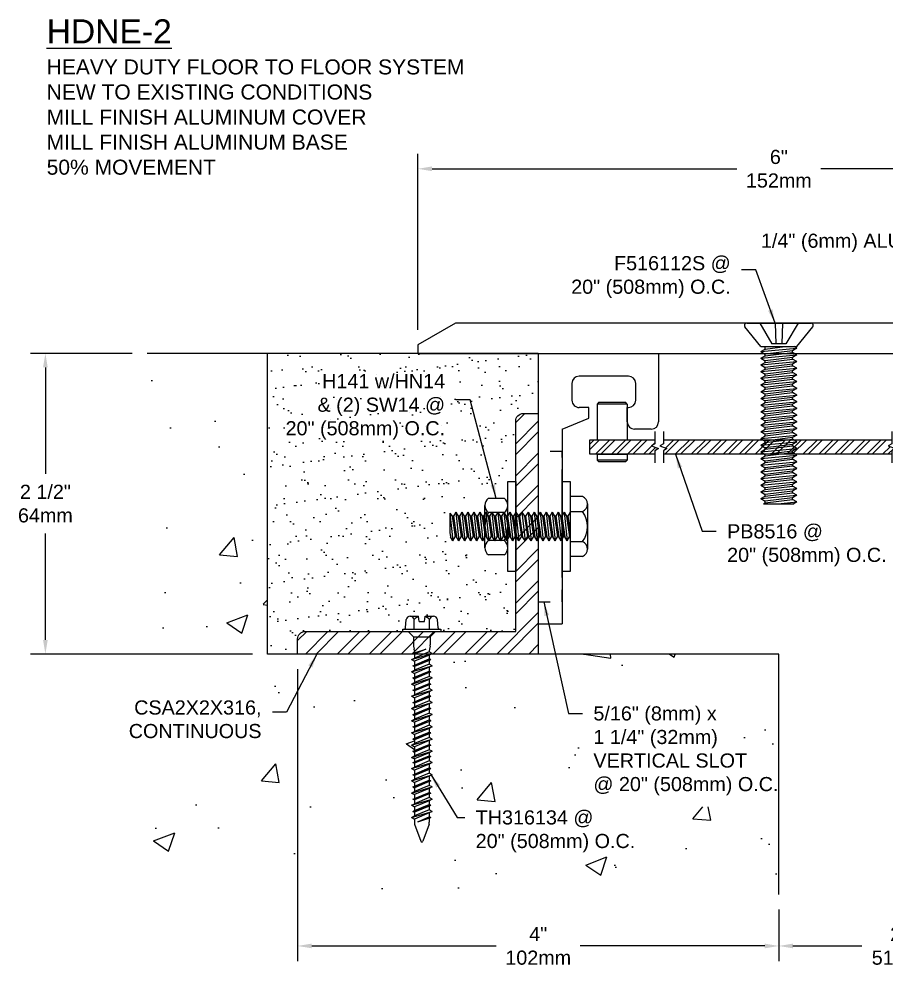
# Model space of a CAD drawing. Header units: inches. Extents: x -2.4 to 24.1, y 0.3 to 8.2.
# Drawn here: x -2.36 to 4.85, y 0.33 to 8.22 of the extents above; entities that cross this region are included whole.
import ezdxf

# ---------------------------------------------------------------- set-up
doc = ezdxf.new("R2010")
doc.units = ezdxf.units.IN
doc.header["$MEASUREMENT"] = 0
doc.linetypes.add('HIDDEN', pattern=[0.375, 0.25, -0.125])
for name, color, linetype in [('Anchors', 4, 'Continuous'), ('Conditions', 1, 'Continuous'), ('Dimensions', 3, 'Continuous'), ('Metals', 7, 'Continuous'), ('Text', 2, 'Continuous')]:
    doc.layers.add(name, color=color, linetype=linetype)
doc.styles.add('Arial', font='arial.ttf')
doc.dimstyles.new('Arial', dxfattribs={"dimtxt": 0.1175, "dimasz": 0.1175, "dimexe": 0.125, "dimexo": 0.125, "dimgap": 0.09, "dimtad": 0, "dimtih": 1, "dimtoh": 1, "dimdec": 4, "dimzin": 0, "dimdsep": 46, "dimlunit": 4, "dimtxsty": 'Arial', "dimcen": 0.09, "dimadec": 0, "dimazin": 0, "dimtfac": 1, "dimtdec": 4, "dimtofl": 0, "dimtmove": 0, "dimatfit": 3, "dimfxl": 0, "dimfrac": 2, "dimtolj": 1, "dimtzin": 0, "dimarcsym": 0})

# ---------------------------------------------------------------- blocks, each defined once
blk = doc.blocks.new('ga100')
for p, q in [((0, 0), (0, 1)), ((0, 1), (0.57, 1)), ((0.63, 0.94), (0.63, 0.8)), ((0.39, 0.81), (0.25, 0.81)), ((0.19, 0.75), (0.19, 0.34)), ((0.45, 0.74), (0.45, 0.75)), ((0.57, 0.74), (0.45, 0.74)), ((0.54, 0.42), (0.45, 0.42)), ((0.45, 0.42), (0.45, 0.34)), ((0.63, 0.2), (0.54, 0.42)), ((0.25, 0.28), (0.39, 0.28)), ((0.63, 0.2), (2.25, 0.2)), ((2.25, 0), (2.25, 0.2)), ((0, 0), (2.25, 0))]:
    blk.add_line(p, q)
for centre, start, end in [((0.57, 0.94), 0, 90), ((0.25, 0.75), 90, 180), ((0.39, 0.75), 0, 90), ((0.57, 0.8), 270, 0), ((0.25, 0.34), 180, 270), ((0.39, 0.34), 270, 0)]:
    blk.add_arc(centre, 0.06, start, end)
blk = doc.blocks.new('PIN')
for p, q in [((-0.1602, 0.1698), (-0.1452, 0.1848)), ((-0.1602, 0.1698), (0.0898, 0.1698)), ((-0.1602, 0.1698), (-0.1602, -0.1277)), ((0.0748, 0.1848), (-0.1452, 0.1848)), ((0.0748, 0.1848), (0.0898, 0.1698)), ((0.0898, 0.1698), (0.0898, -0.1277)), ((0.0898, -0.1277), (-0.1602, -0.1277)), ((0.0898, -0.2477), (-0.1602, -0.2477)), ((-0.1602, -0.2477), (-0.1602, -0.2952)), ((-0.1602, -0.2952), (0.0898, -0.2952)), ((-0.1602, -0.2952), (-0.1452, -0.3102)), ((-0.1452, -0.3102), (0.0748, -0.3102)), ((0.0898, -0.2952), (0.0748, -0.3102)), ((0.0898, -0.2477), (0.0898, -0.2952))]:
    blk.add_line(p, q)
blk = doc.blocks.new('PB8516')
at = {"layer": 'Metals'}
h = blk.add_hatch(dxfattribs=at)
h.set_pattern_fill('ANSI32', color=256, scale=0.25, style=0)
h.set_pattern_definition([(45, (-3.96066, -0.33674), (-0.0662913, 0.0662913), []), (45, (-3.91647, -0.33674), (-0.0662913, 0.0662913), [])])
h.paths.add_polyline_path([(1.0036, 0), (1.0036, -0.0318), (0.9748, -0.0509), (1.0325, -0.0727), (1.0036, -0.0918), (1.0036, -0.12), (1.5678, -0.12), (1.5678, 0)])
h.paths.add_polyline_path([(0.9336, -0.12), (0.9336, -0.0918), (0.9625, -0.0727), (0.9048, -0.0509), (0.9336, -0.0318), (0.9336, 0), (-0.9642, 0), (-0.9642, -0.0318), (-0.9931, -0.0509), (-0.9354, -0.0727), (-0.9642, -0.0918), (-0.9642, -0.12)])
h.paths.add_polyline_path([(-1.5772, 0), (-1.5772, -0.12), (-1.0342, -0.12), (-1.0342, -0.0918), (-1.0054, -0.0727), (-1.0631, -0.0509), (-1.0342, -0.0318), (-1.0342, 0)])
for points in [[(-1.0342, -0.12), (-1.5772, -0.12), (-1.5772, 0), (-1.0342, 0)], [(-1.0342, 0.0683), (-1.0342, -0.0318), (-1.0631, -0.0509), (-1.0054, -0.0727), (-1.0342, -0.0918), (-1.0342, -0.1918)], [(-0.9642, 0.0683), (-0.9642, -0.0318), (-0.9931, -0.0509), (-0.9354, -0.0727), (-0.9642, -0.0918), (-0.9642, -0.1918)], [(-0.9642, 0), (0.9336, 0)], [(0.9336, 0.0683), (0.9336, -0.0318), (0.9048, -0.0509), (0.9625, -0.0727), (0.9336, -0.0918), (0.9336, -0.1918)], [(1.0036, 0.0683), (1.0036, -0.0318), (0.9748, -0.0509), (1.0325, -0.0727), (1.0036, -0.0918), (1.0036, -0.1918)], [(1.0036, 0), (1.5678, 0), (1.5678, -0.12), (1.0036, -0.12)], [(0.9336, -0.12), (-0.9642, -0.12)]]:
    blk.add_lwpolyline(points)
at = {"xscale": -1}
blk.add_blockref('PIN', (-1.4249, 0.1277), dxfattribs=at)
blk.add_blockref('PIN', (1.4155, 0.1277))
blk = doc.blocks.new('F516112S')
for p, q in [((-0.2675, 0), (0.2675, 0)), ((-0.1594, 0), (-0.0594, -0.1719)), ((-0.0309, 0), (-0.0248, -0.1719)), ((0.0309, 0), (0.0248, -0.1719)), ((0.1594, 0), (0.0594, -0.1719)), ((-0.1487, -0.1942), (-0.2821, -0.0306)), ((0.1487, -0.1942), (0.2821, -0.0306)), ((-0.15, -0.2353), (0.15, -0.2076)), ((-0.15, -0.2353), (-0.113, -0.2141)), ((-0.15, -0.2353), (-0.113, -0.2566)), ((-0.1487, -0.1942), (0.1487, -0.1942)), ((-0.113, -0.2141), (-0.113, -0.1942)), ((-0.113, -0.2141), (0.049, -0.1942)), ((0.113, -0.2288), (-0.113, -0.2566)), ((0.0594, -0.1719), (-0.0594, -0.1719)), ((0.15, -0.2076), (0.113, -0.2288)), ((0.113, -0.2419), (0.113, -0.2288)), ((0.15, -0.2076), (0.1267, -0.1942)), ((-0.15, -0.2909), (0.15, -0.2631)), ((-0.15, -0.2909), (-0.113, -0.2697)), ((-0.15, -0.2909), (-0.113, -0.3121)), ((-0.113, -0.2697), (0.113, -0.2419)), ((-0.113, -0.2697), (-0.113, -0.2566)), ((0.113, -0.2843), (-0.113, -0.3121)), ((-0.113, -0.3252), (0.113, -0.2975)), ((-0.113, -0.3252), (-0.113, -0.3121)), ((0.15, -0.2631), (0.113, -0.2419)), ((0.15, -0.2631), (0.113, -0.2843)), ((0.113, -0.2975), (0.113, -0.2843)), ((0.15, -0.3187), (0.113, -0.2975)), ((-0.15, -0.3465), (0.15, -0.3187)), ((-0.15, -0.3465), (-0.113, -0.3252)), ((-0.15, -0.3465), (-0.113, -0.3677)), ((-0.15, -0.402), (0.15, -0.3742)), ((-0.15, -0.402), (-0.113, -0.3808)), ((0.113, -0.3399), (-0.113, -0.3677)), ((-0.113, -0.3808), (0.113, -0.353)), ((-0.113, -0.3808), (-0.113, -0.3677)), ((0.15, -0.3187), (0.113, -0.3399)), ((0.113, -0.353), (0.113, -0.3399)), ((0.15, -0.3742), (0.113, -0.353)), ((0.15, -0.3742), (0.113, -0.3955)), ((-0.15, -0.402), (-0.113, -0.4232)), ((-0.15, -0.4576), (0.15, -0.4298)), ((-0.15, -0.4576), (-0.113, -0.4364)), ((-0.15, -0.4576), (-0.113, -0.4788)), ((0.113, -0.3955), (-0.113, -0.4232)), ((-0.113, -0.4364), (0.113, -0.4086)), ((-0.113, -0.4364), (-0.113, -0.4232)), ((0.113, -0.451), (-0.113, -0.4788)), ((-0.113, -0.4919), (0.113, -0.4641)), ((0.113, -0.4086), (0.113, -0.3955)), ((0.15, -0.4298), (0.113, -0.4086)), ((0.15, -0.4298), (0.113, -0.451)), ((0.113, -0.4641), (0.113, -0.451)), ((0.15, -0.4853), (0.113, -0.4641)), ((-0.15, -0.5131), (0.15, -0.4853)), ((-0.15, -0.5131), (-0.113, -0.4919)), ((-0.15, -0.5131), (-0.113, -0.5343)), ((-0.15, -0.5687), (0.15, -0.5409)), ((-0.15, -0.5687), (-0.113, -0.5475)), ((-0.113, -0.4919), (-0.113, -0.4788)), ((0.113, -0.5066), (-0.113, -0.5343)), ((-0.113, -0.5475), (0.113, -0.5197)), ((-0.113, -0.5475), (-0.113, -0.5343)), ((0.15, -0.4853), (0.113, -0.5066)), ((0.113, -0.5197), (0.113, -0.5066)), ((0.15, -0.5409), (0.113, -0.5197)), ((0.15, -0.5409), (0.113, -0.5621)), ((-0.15, -0.5687), (-0.113, -0.5899)), ((-0.15, -0.6242), (0.15, -0.5965)), ((-0.15, -0.6242), (-0.113, -0.603)), ((-0.15, -0.6242), (-0.113, -0.6455)), ((0.113, -0.5621), (-0.113, -0.5899)), ((-0.113, -0.603), (0.113, -0.5752)), ((-0.113, -0.603), (-0.113, -0.5899)), ((0.113, -0.6177), (-0.113, -0.6455)), ((0.113, -0.5752), (0.113, -0.5621)), ((0.15, -0.5965), (0.113, -0.5752)), ((0.15, -0.5965), (0.113, -0.6177)), ((0.113, -0.6308), (0.113, -0.6177)), ((-0.15, -0.6798), (0.15, -0.652)), ((-0.15, -0.6798), (-0.113, -0.6586)), ((-0.15, -0.6798), (-0.113, -0.701)), ((-0.15, -0.7353), (0.15, -0.7076)), ((-0.113, -0.6586), (0.113, -0.6308)), ((-0.113, -0.6586), (-0.113, -0.6455)), ((0.113, -0.6732), (-0.113, -0.701)), ((-0.113, -0.7141), (0.113, -0.6864)), ((-0.113, -0.7141), (-0.113, -0.701)), ((0.15, -0.652), (0.113, -0.6308)), ((0.15, -0.652), (0.113, -0.6732)), ((0.113, -0.6864), (0.113, -0.6732)), ((0.15, -0.7076), (0.113, -0.6864)), ((0.15, -0.7076), (0.113, -0.7288)), ((-0.15, -0.7353), (-0.113, -0.7141)), ((-0.15, -0.7353), (-0.113, -0.7566)), ((-0.15, -0.7909), (0.15, -0.7631)), ((-0.15, -0.7909), (-0.113, -0.7697)), ((0.113, -0.7288), (-0.113, -0.7566)), ((-0.113, -0.7697), (0.113, -0.7419)), ((-0.113, -0.7697), (-0.113, -0.7566)), ((0.113, -0.7843), (-0.113, -0.8121)), ((0.113, -0.7419), (0.113, -0.7288)), ((0.15, -0.7631), (0.113, -0.7419)), ((0.15, -0.7631), (0.113, -0.7843)), ((0.113, -0.7975), (0.113, -0.7843)), ((-0.15, -0.7909), (-0.113, -0.8121)), ((-0.15, -0.8465), (0.15, -0.8187)), ((-0.15, -0.8465), (-0.113, -0.8252)), ((-0.15, -0.8465), (-0.113, -0.8677)), ((-0.113, -0.8252), (0.113, -0.7975)), ((-0.113, -0.8252), (-0.113, -0.8121)), ((0.113, -0.8399), (-0.113, -0.8677)), ((-0.113, -0.8808), (0.113, -0.853)), ((0.15, -0.8187), (0.113, -0.7975)), ((0.15, -0.8187), (0.113, -0.8399)), ((0.113, -0.853), (0.113, -0.8399)), ((0.15, -0.8742), (0.113, -0.853)), ((-0.15, -0.902), (0.15, -0.8742)), ((-0.15, -0.902), (-0.113, -0.8808)), ((-0.15, -0.902), (-0.113, -0.9232)), ((-0.15, -0.9576), (0.15, -0.9298)), ((-0.15, -0.9576), (-0.113, -0.9364)), ((-0.113, -0.8808), (-0.113, -0.8677)), ((0.113, -0.8955), (-0.113, -0.9232)), ((-0.113, -0.9364), (0.113, -0.9086)), ((-0.113, -0.9364), (-0.113, -0.9232)), ((0.15, -0.8742), (0.113, -0.8955)), ((0.113, -0.9086), (0.113, -0.8955)), ((0.15, -0.9298), (0.113, -0.9086)), ((0.15, -0.9298), (0.113, -0.951)), ((-0.15, -0.9576), (-0.113, -0.9788)), ((-0.15, -1.0131), (0.15, -0.9853)), ((-0.15, -1.0131), (-0.113, -0.9919)), ((-0.15, -1.0131), (-0.113, -1.0343)), ((0.113, -0.951), (-0.113, -0.9788)), ((-0.113, -0.9919), (0.113, -0.9641)), ((-0.113, -0.9919), (-0.113, -0.9788)), ((0.113, -1.0066), (-0.113, -1.0343)), ((-0.113, -1.0475), (0.113, -1.0197)), ((0.113, -0.9641), (0.113, -0.951)), ((0.15, -0.9853), (0.113, -0.9641)), ((0.15, -0.9853), (0.113, -1.0066)), ((0.113, -1.0197), (0.113, -1.0066)), ((0.15, -1.0409), (0.113, -1.0197)), ((-0.15, -1.0687), (0.15, -1.0409)), ((-0.15, -1.0687), (-0.113, -1.0475)), ((-0.15, -1.0687), (-0.113, -1.0899)), ((-0.15, -1.1242), (0.15, -1.0965)), ((-0.15, -1.1242), (-0.113, -1.103)), ((-0.113, -1.0475), (-0.113, -1.0343)), ((0.113, -1.0621), (-0.113, -1.0899)), ((-0.113, -1.103), (0.113, -1.0752)), ((-0.113, -1.103), (-0.113, -1.0899)), ((0.15, -1.0409), (0.113, -1.0621)), ((0.113, -1.0752), (0.113, -1.0621)), ((0.15, -1.0965), (0.113, -1.0752)), ((0.15, -1.0965), (0.113, -1.1177)), ((-0.15, -1.1242), (-0.113, -1.1455)), ((-0.15, -1.1798), (0.15, -1.152)), ((-0.15, -1.1798), (-0.113, -1.1586)), ((-0.15, -1.1798), (-0.113, -1.201)), ((0.113, -1.1177), (-0.113, -1.1455)), ((-0.113, -1.1586), (0.113, -1.1308)), ((-0.113, -1.1586), (-0.113, -1.1455)), ((0.113, -1.1732), (-0.113, -1.201)), ((0.113, -1.1308), (0.113, -1.1177)), ((0.15, -1.152), (0.113, -1.1308)), ((0.15, -1.152), (0.113, -1.1732)), ((0.113, -1.1864), (0.113, -1.1732)), ((-0.15, -1.2353), (0.15, -1.2076)), ((-0.15, -1.2353), (-0.113, -1.2141)), ((-0.15, -1.2353), (-0.113, -1.2566)), ((-0.113, -1.2141), (0.113, -1.1864)), ((-0.113, -1.2141), (-0.113, -1.201)), ((0.113, -1.2288), (-0.113, -1.2566)), ((-0.113, -1.2697), (0.113, -1.2419)), ((-0.113, -1.2697), (-0.113, -1.2566)), ((0.15, -1.2076), (0.113, -1.1864)), ((0.15, -1.2076), (0.113, -1.2288)), ((0.113, -1.2419), (0.113, -1.2288)), ((0.15, -1.2631), (0.113, -1.2419)), ((-0.15, -1.2909), (0.15, -1.2631)), ((-0.15, -1.2909), (-0.113, -1.2697)), ((-0.15, -1.2909), (-0.113, -1.3121)), ((-0.15, -1.3465), (0.15, -1.3187)), ((-0.15, -1.3465), (-0.113, -1.3252)), ((0.113, -1.2843), (-0.113, -1.3121)), ((-0.113, -1.3252), (0.113, -1.2975)), ((-0.113, -1.3252), (-0.113, -1.3121)), ((0.113, -1.3399), (-0.113, -1.3677)), ((0.15, -1.2631), (0.113, -1.2843)), ((0.113, -1.2975), (0.113, -1.2843)), ((0.15, -1.3187), (0.113, -1.2975)), ((0.15, -1.3187), (0.113, -1.3399)), ((0.113, -1.353), (0.113, -1.3399)), ((-0.15, -1.3465), (-0.113, -1.3677)), ((-0.15, -1.402), (0.15, -1.3742)), ((-0.15, -1.402), (-0.113, -1.3808)), ((-0.15, -1.402), (-0.113, -1.4232)), ((-0.113, -1.3808), (0.113, -1.353)), ((-0.113, -1.3808), (-0.113, -1.3677)), ((0.113, -1.3955), (-0.113, -1.4232)), ((-0.113, -1.4364), (0.113, -1.4086)), ((0.15, -1.3742), (0.113, -1.353)), ((0.15, -1.3742), (0.113, -1.3955)), ((0.113, -1.4086), (0.113, -1.3955)), ((0.15, -1.4298), (0.113, -1.4086)), ((-0.15, -1.4576), (0.15, -1.4298)), ((-0.15, -1.4576), (-0.113, -1.4364)), ((-0.15, -1.4576), (-0.113, -1.4788)), ((-0.1271, -1.5), (-0.113, -1.4919)), ((-0.113, -1.4364), (-0.113, -1.4232)), ((0.113, -1.451), (-0.113, -1.4788)), ((-0.113, -1.4919), (0.113, -1.4641)), ((-0.113, -1.4919), (-0.113, -1.4788)), ((-0.0083, -1.5), (0.15, -1.4853)), ((0.15, -1.4298), (0.113, -1.451)), ((0.113, -1.4641), (0.113, -1.451)), ((0.15, -1.4853), (0.113, -1.4641)), ((0.15, -1.4853), (0.1244, -1.5)), ((-0.1271, -1.5), (0.1244, -1.5))]:
    blk.add_line(p, q)
for centre, start, end in [((-0.2675, -0.0187), 90, 219.03203), ((0.2675, -0.0187), 320.96797, 90)]:
    blk.add_arc(centre, 0.0187, start, end)
for p in [(-0.113, -0.2141), (-0.113, -0.2697), (-0.113, -0.3252), (-0.113, -0.3808), (-0.113, -0.4364), (-0.113, -0.4919), (-0.113, -0.5475), (-0.113, -0.603), (-0.113, -0.6586), (-0.113, -0.7141), (-0.113, -0.7697), (-0.113, -0.8252), (-0.113, -0.8808), (-0.113, -0.9364), (-0.113, -0.9919), (-0.113, -1.0475), (-0.113, -1.103), (-0.113, -1.1586), (-0.113, -1.2141), (-0.113, -1.2697), (-0.113, -1.3252), (-0.113, -1.3808), (-0.113, -1.4364), (-0.113, -1.4919)]:
    blk.add_point(p)
blk = doc.blocks.new('TH-316134')
for p, q in [((-0.1352, 0.029), (-0.129, 0.1001)), ((-0.0967, 0.1275), (-0.0272, 0.1275)), ((-0.0645, 0.0188), (-0.0645, 0.1001)), ((-0.0232, 0.0825), (-0.0272, 0.1275)), ((-0.0232, 0.0825), (0.0233, 0.0825)), ((0.0233, 0.0825), (0.0272, 0.1275)), ((0.0272, 0.1275), (0.0967, 0.1275)), ((0.0645, 0.0188), (0.0645, 0.1001)), ((0.1352, 0.029), (0.129, 0.1001)), ((-0.1568, 0.0188), (0.1568, 0.0188)), ((-0.1568, 0), (-0.1568, 0.0188)), ((-0.1568, 0), (0.1568, 0)), ((-0.1148, 0), (-0.0697, -0.045)), ((0.1148, 0), (0.0698, -0.045)), ((0.1568, 0.0188), (0.1568, 0)), ((-0.0697, -0.045), (0.0698, -0.045)), ((-0.0697, -0.045), (-0.0697, -0.1121)), ((0.0698, -0.045), (0.0698, -0.1121)), ((-0.0737, -0.1836), (0.0321, -0.1471)), ((-0.0687, -0.1217), (-0.0633, -0.1477)), ((0.0321, -0.1471), (-0.0623, -0.1898)), ((-0.0623, -0.1774), (0.0321, -0.1471)), ((-0.0623, -0.1573), (-0.0623, -0.1774)), ((0.0623, -0.1573), (0.0623, -0.1707)), ((0.0687, -0.1217), (0.0633, -0.1477)), ((-0.0862, -0.2344), (0.0863, -0.1836)), ((-0.0862, -0.2344), (-0.0623, -0.2215)), ((-0.0862, -0.2344), (-0.0623, -0.2473)), ((-0.0737, -0.1836), (-0.0623, -0.1774)), ((-0.0737, -0.1836), (-0.0623, -0.1898)), ((-0.0737, -0.2852), (0.0737, -0.2344)), ((0.0623, -0.1707), (-0.0623, -0.2215)), ((-0.0623, -0.1898), (-0.0623, -0.2215)), ((0.0623, -0.1965), (-0.0623, -0.2473)), ((-0.0623, -0.279), (0.0623, -0.2282)), ((0.0863, -0.1836), (0.0623, -0.1707)), ((0.0863, -0.1836), (0.0623, -0.1965)), ((0.0623, -0.1965), (0.0623, -0.2282)), ((0.0737, -0.2344), (0.0623, -0.2282)), ((0.0737, -0.2344), (0.0623, -0.2405)), ((-0.0862, -0.3359), (0.0863, -0.2852)), ((-0.0737, -0.2852), (-0.0623, -0.279)), ((-0.0737, -0.2852), (-0.0623, -0.2913)), ((0.0623, -0.2405), (-0.0623, -0.2913)), ((-0.0623, -0.2473), (-0.0623, -0.279)), ((0.0623, -0.2722), (-0.0623, -0.323)), ((-0.0623, -0.2913), (-0.0623, -0.323)), ((0.0623, -0.2981), (-0.0623, -0.3489)), ((0.0623, -0.2405), (0.0623, -0.2722)), ((0.0863, -0.2852), (0.0623, -0.2722)), ((0.0863, -0.2852), (0.0623, -0.2981)), ((0.0623, -0.2981), (0.0623, -0.3298)), ((-0.0862, -0.3359), (-0.0623, -0.323)), ((-0.0862, -0.3359), (-0.0623, -0.3489)), ((-0.0862, -0.4375), (0.0863, -0.3867)), ((-0.0737, -0.3867), (0.0737, -0.3359)), ((-0.0737, -0.3867), (-0.0623, -0.3806)), ((-0.0737, -0.3867), (-0.0623, -0.3929)), ((-0.0623, -0.3806), (0.0623, -0.3298)), ((0.0623, -0.3421), (-0.0623, -0.3929)), ((-0.0623, -0.3489), (-0.0623, -0.3806)), ((0.0623, -0.3738), (-0.0623, -0.4246)), ((-0.0623, -0.3929), (-0.0623, -0.4246)), ((0.0737, -0.3359), (0.0623, -0.3298)), ((0.0737, -0.3359), (0.0623, -0.3421)), ((0.0623, -0.3421), (0.0623, -0.3738)), ((0.0863, -0.3867), (0.0623, -0.3738)), ((0.0863, -0.3867), (0.0623, -0.3996)), ((-0.0862, -0.4375), (-0.0623, -0.4246)), ((-0.0862, -0.4375), (-0.0623, -0.4504)), ((-0.0737, -0.4883), (0.0737, -0.4375)), ((0.0623, -0.3996), (-0.0623, -0.4504)), ((-0.0623, -0.4821), (0.0623, -0.4313)), ((0.0623, -0.4437), (-0.0623, -0.4944)), ((-0.0623, -0.4504), (-0.0623, -0.4821)), ((0.0623, -0.3996), (0.0623, -0.4313)), ((0.0737, -0.4375), (0.0623, -0.4313)), ((0.0737, -0.4375), (0.0623, -0.4437)), ((0.0623, -0.4437), (0.0623, -0.4754)), ((-0.0862, -0.5391), (0.0863, -0.4883)), ((-0.0862, -0.5391), (-0.0623, -0.5261)), ((-0.0862, -0.5391), (-0.0623, -0.552)), ((-0.0737, -0.4883), (-0.0623, -0.4821)), ((-0.0737, -0.4883), (-0.0623, -0.4944)), ((-0.0737, -0.5898), (0.0737, -0.5391)), ((0.0623, -0.4754), (-0.0623, -0.5261)), ((-0.0623, -0.4944), (-0.0623, -0.5261)), ((0.0623, -0.5012), (-0.0623, -0.552)), ((-0.0623, -0.5837), (0.0623, -0.5329)), ((0.0623, -0.5452), (-0.0623, -0.596)), ((0.0863, -0.4883), (0.0623, -0.4754)), ((0.0863, -0.4883), (0.0623, -0.5012)), ((0.0623, -0.5012), (0.0623, -0.5329)), ((0.0737, -0.5391), (0.0623, -0.5329)), ((0.0737, -0.5391), (0.0623, -0.5452)), ((0.0623, -0.5452), (0.0623, -0.5769)), ((-0.0862, -0.6406), (0.0863, -0.5898)), ((-0.0862, -0.6406), (-0.0623, -0.6277)), ((-0.0737, -0.5898), (-0.0623, -0.5837)), ((-0.0737, -0.5898), (-0.0623, -0.596)), ((-0.0623, -0.552), (-0.0623, -0.5837)), ((0.0623, -0.5769), (-0.0623, -0.6277)), ((-0.0623, -0.596), (-0.0623, -0.6277)), ((0.0623, -0.6028), (-0.0623, -0.6535)), ((0.0863, -0.5898), (0.0623, -0.5769)), ((0.0863, -0.5898), (0.0623, -0.6028)), ((0.0623, -0.6028), (0.0623, -0.6345)), ((-0.0862, -0.6406), (-0.0623, -0.6535)), ((-0.0862, -0.7422), (0.0863, -0.6914)), ((-0.0737, -0.6914), (0.0737, -0.6406)), ((-0.0737, -0.6914), (-0.0623, -0.6852)), ((-0.0737, -0.6914), (-0.0623, -0.6976)), ((-0.0623, -0.6852), (0.0623, -0.6345)), ((0.0623, -0.6468), (-0.0623, -0.6976)), ((-0.0623, -0.6535), (-0.0623, -0.6852)), ((0.0623, -0.6785), (-0.0623, -0.7293)), ((-0.0623, -0.6976), (-0.0623, -0.7293)), ((0.0623, -0.7043), (-0.0623, -0.7551)), ((0.0737, -0.6406), (0.0623, -0.6345)), ((0.0737, -0.6406), (0.0623, -0.6468)), ((0.0623, -0.6468), (0.0623, -0.6785)), ((0.0863, -0.6914), (0.0623, -0.6785)), ((0.0863, -0.6914), (0.0623, -0.7043)), ((0.0623, -0.7043), (0.0623, -0.736)), ((-0.0862, -0.7422), (-0.0623, -0.7293)), ((-0.0862, -0.7422), (-0.0623, -0.7551)), ((-0.0737, -0.793), (0.0737, -0.7422)), ((-0.0737, -0.793), (-0.0623, -0.7868)), ((-0.0623, -0.7868), (0.0623, -0.736)), ((0.0623, -0.7484), (-0.0623, -0.7991)), ((-0.0623, -0.7551), (-0.0623, -0.7868)), ((0.0623, -0.78), (-0.0623, -0.8308)), ((0.0737, -0.7422), (0.0623, -0.736)), ((0.0737, -0.7422), (0.0623, -0.7484)), ((0.0623, -0.7484), (0.0623, -0.78)), ((0.0863, -0.793), (0.0623, -0.78)), ((-0.0862, -0.8437), (0.0863, -0.793)), ((-0.0862, -0.8437), (-0.0623, -0.8308)), ((-0.0862, -0.8437), (-0.0623, -0.8567)), ((-0.0737, -0.793), (-0.0623, -0.7991)), ((-0.0737, -0.8945), (0.0737, -0.8437)), ((-0.0623, -0.7991), (-0.0623, -0.8308)), ((0.0623, -0.8059), (-0.0623, -0.8567)), ((-0.0623, -0.8884), (0.0623, -0.8376)), ((0.0623, -0.8499), (-0.0623, -0.9007)), ((-0.0623, -0.8567), (-0.0623, -0.8884)), ((0.0863, -0.793), (0.0623, -0.8059)), ((0.0623, -0.8059), (0.0623, -0.8376)), ((0.0737, -0.8437), (0.0623, -0.8376)), ((0.0737, -0.8437), (0.0623, -0.8499)), ((0.0623, -0.8499), (0.0623, -0.8816)), ((-0.0862, -0.9453), (0.0863, -0.8945)), ((-0.0862, -0.9453), (-0.0623, -0.9324)), ((-0.0862, -0.9453), (-0.0623, -0.9582)), ((-0.0737, -0.8945), (-0.0623, -0.8884)), ((-0.0737, -0.8945), (-0.0623, -0.9007)), ((-0.0737, -0.9961), (0.0737, -0.9453)), ((0.0623, -0.8816), (-0.0623, -0.9324)), ((-0.0623, -0.9007), (-0.0623, -0.9324)), ((0.0623, -0.9075), (-0.0623, -0.9582)), ((-0.0623, -0.9899), (0.0623, -0.9391)), ((0.0863, -0.8945), (0.0623, -0.8816)), ((0.0863, -0.8945), (0.0623, -0.9075)), ((0.0623, -0.9075), (0.0623, -0.9391)), ((0.0737, -0.9453), (0.0623, -0.9391)), ((0.0737, -0.9453), (0.0623, -0.9515)), ((-0.0862, -1.0469), (0.0863, -0.9961)), ((-0.0737, -0.9961), (-0.0623, -0.9899)), ((-0.0737, -0.9961), (-0.0623, -1.0023)), ((0.0623, -0.9515), (-0.0623, -1.0023)), ((-0.0623, -0.9582), (-0.0623, -0.9899)), ((0.0623, -0.9832), (-0.0623, -1.034)), ((-0.0623, -1.0023), (-0.0623, -1.034)), ((0.0623, -1.009), (-0.0623, -1.0598)), ((0.0623, -0.9515), (0.0623, -0.9832)), ((0.0863, -0.9961), (0.0623, -0.9832)), ((0.0863, -0.9961), (0.0623, -1.009)), ((0.0623, -1.0012), (0.0623, -1.0329)), ((-0.0862, -1.0469), (-0.0623, -1.034)), ((-0.0862, -1.0469), (-0.0623, -1.0598)), ((-0.0862, -1.1406), (0.0863, -1.0898)), ((-0.0737, -1.0898), (0.0737, -1.0391)), ((-0.0737, -1.0898), (-0.0623, -1.0837)), ((-0.0737, -1.0898), (-0.0623, -1.096)), ((-0.0623, -1.0837), (0.0623, -1.0329)), ((0.0623, -1.0452), (-0.0623, -1.096)), ((-0.0623, -1.052), (-0.0623, -1.0837)), ((0.0623, -1.0769), (-0.0623, -1.1277)), ((-0.0623, -1.096), (-0.0623, -1.1277)), ((0.0623, -1.1028), (-0.0623, -1.1535)), ((0.0737, -1.0391), (0.0623, -1.0329)), ((0.0737, -1.0391), (0.0623, -1.0452)), ((0.0623, -1.0452), (0.0623, -1.0769)), ((0.0863, -1.0898), (0.0623, -1.0769)), ((0.0863, -1.0898), (0.0623, -1.1028)), ((0.0623, -1.1028), (0.0623, -1.1345)), ((-0.0862, -1.1406), (-0.0623, -1.1277)), ((-0.0862, -1.1406), (-0.0623, -1.1535)), ((-0.0737, -1.1914), (0.0737, -1.1406)), ((-0.0623, -1.1852), (0.0623, -1.1345)), ((0.0623, -1.1468), (-0.0623, -1.1976)), ((-0.0623, -1.1535), (-0.0623, -1.1852)), ((0.0623, -1.1785), (-0.0623, -1.2293)), ((0.0737, -1.1406), (0.0623, -1.1345)), ((0.0737, -1.1406), (0.0623, -1.1468)), ((0.0623, -1.1468), (0.0623, -1.1785)), ((0.0863, -1.1914), (0.0623, -1.1785)), ((-0.0862, -1.2422), (0.0863, -1.1914)), ((-0.0862, -1.2422), (-0.0623, -1.2293)), ((-0.0862, -1.2422), (-0.0623, -1.2551)), ((-0.0737, -1.1914), (-0.0623, -1.1852)), ((-0.0737, -1.1914), (-0.0623, -1.1976)), ((-0.0737, -1.293), (0.0737, -1.2422)), ((-0.0623, -1.1976), (-0.0623, -1.2293)), ((0.0623, -1.2043), (-0.0623, -1.2551)), ((-0.0623, -1.2868), (0.0623, -1.236)), ((0.0623, -1.2484), (-0.0623, -1.2991)), ((-0.0623, -1.2551), (-0.0623, -1.2868)), ((0.0863, -1.1914), (0.0623, -1.2043)), ((0.0623, -1.2043), (0.0623, -1.236)), ((0.0737, -1.2422), (0.0623, -1.236)), ((0.0737, -1.2422), (0.0623, -1.2484)), ((0.0623, -1.2484), (0.0623, -1.28)), ((-0.0862, -1.3437), (0.0863, -1.293)), ((-0.0862, -1.3437), (-0.0623, -1.3308)), ((-0.0737, -1.293), (-0.0623, -1.2868)), ((-0.0737, -1.293), (-0.0623, -1.2991)), ((0.0623, -1.28), (-0.0623, -1.3308)), ((-0.0623, -1.2991), (-0.0623, -1.3308)), ((0.0623, -1.3059), (-0.0623, -1.3567)), ((-0.0623, -1.3884), (0.0623, -1.3376)), ((0.0863, -1.293), (0.0623, -1.28)), ((0.0863, -1.293), (0.0623, -1.3059)), ((0.0623, -1.3059), (0.0623, -1.3376)), ((0.0737, -1.3437), (0.0623, -1.3376)), ((-0.0862, -1.3437), (-0.0623, -1.3567)), ((-0.0862, -1.4453), (0.0863, -1.3945)), ((-0.0737, -1.3945), (0.0737, -1.3437)), ((-0.0737, -1.3945), (-0.0623, -1.3884)), ((-0.0737, -1.3945), (-0.0623, -1.4007)), ((0.0623, -1.3499), (-0.0623, -1.4007)), ((-0.0623, -1.3567), (-0.0623, -1.3884)), ((0.0623, -1.3816), (-0.0623, -1.4324)), ((-0.0623, -1.4007), (-0.0623, -1.4324)), ((0.0623, -1.4075), (-0.0623, -1.4582)), ((0.0737, -1.3437), (0.0623, -1.3499)), ((0.0623, -1.3499), (0.0623, -1.3816)), ((0.0863, -1.3945), (0.0623, -1.3816)), ((0.0863, -1.3945), (0.0623, -1.4075)), ((0.0623, -1.4075), (0.0623, -1.4391)), ((-0.0862, -1.4453), (-0.0623, -1.4324)), ((-0.0862, -1.4453), (-0.0623, -1.4582)), ((-0.0862, -1.5469), (0.0863, -1.4961)), ((-0.0737, -1.4961), (0.0737, -1.4453)), ((-0.0737, -1.4961), (-0.0623, -1.4899)), ((-0.0737, -1.4961), (-0.0623, -1.5023)), ((-0.0623, -1.4899), (0.0623, -1.4391)), ((0.0623, -1.4515), (-0.0623, -1.5023)), ((-0.0623, -1.4582), (-0.0623, -1.4899)), ((0.0623, -1.4832), (-0.0623, -1.534)), ((0.0737, -1.4453), (0.0623, -1.4391)), ((0.0737, -1.4453), (0.0623, -1.4515)), ((0.0623, -1.4515), (0.0623, -1.4832)), ((0.0863, -1.4961), (0.0623, -1.4832)), ((0.0863, -1.4961), (0.0623, -1.509)), ((-0.0862, -1.5469), (-0.0623, -1.534)), ((-0.0862, -1.5469), (-0.0623, -1.5598)), ((-0.0623, -1.5023), (-0.0623, -1.534)), ((0.0623, -1.509), (-0.0623, -1.5598)), ((-0.0623, -1.5598), (-0.0623, -1.5857)), ((-0.0335, -1.5838), (0.0623, -1.5407)), ((-0.0335, -1.5838), (0.0737, -1.5469)), ((0.0623, -1.553), (-0.0335, -1.5838)), ((0.0623, -1.509), (0.0623, -1.5407)), ((0.0737, -1.5469), (0.0623, -1.5407)), ((0.0737, -1.5469), (0.0623, -1.553)), ((0.0623, -1.553), (0.0623, -1.5857)), ((-0.0596, -1.601), (-0.0096, -1.7438)), ((0.0596, -1.601), (0.0096, -1.7438))]:
    blk.add_line(p, q)
for centre, radius, start, end in [((-0.0967, 0.0948), 0.0327, 9.28497, 170.71503), ((0, 0.0379), 0.0896, 107.42152, 136.04074), ((0, 0.0379), 0.0896, 43.95926, 72.57848), ((0.0967, 0.0948), 0.0327, 9.28497, 170.71503), ((-0.1464, 0.03), 0.0112, 270, 355), ((0.1464, 0.03), 0.0112, 185, 270), ((-0.0232, -0.1121), 0.0465, 180, 191.9357), ((-0.1088, -0.1573), 0.0465, 0, 11.9357), ((0.1088, -0.1573), 0.0465, 168.0643, 180), ((0.0233, -0.1121), 0.0465, 348.0643, 0), ((-0.0158, -1.5857), 0.0465, 180, 199.30575), ((0.0158, -1.5857), 0.0465, 340.69425, 0), ((0, -1.7394), 0.0106, 204.10008, 335.89992)]:
    blk.add_arc(centre, radius, start, end)
blk = doc.blocks.new('TH316134')
blk.add_blockref('TH-316134', (0, 0))
blk = doc.blocks.new('*D6')
at = {"layer": 'Defpoints', "color": 0}
for p in [(3.956, 0.9373), (5.956, 0.9373), (3.956, 0.5097)]:
    blk.add_point(p, dxfattribs=at)
at = {"layer": 'Dimensions', "color": 0, "lineweight": -2}
for p, q in [((3.956, 0.8123), (3.956, 0.3847)), ((5.956, 0.8123), (5.956, 0.3847)), ((4.0735, 0.5097), (4.6466, 0.5097)), ((5.8385, 0.5097), (5.2653, 0.5097))]:
    blk.add_line(p, q, dxfattribs=at)
at = {"layer": 'Dimensions', "color": 0}
for points in [[(4.0735, 0.5293), (4.0735, 0.4902), (3.956, 0.5097)], [(5.8385, 0.5293), (5.8385, 0.4902), (5.956, 0.5097)]]:
    blk.add_solid(points, dxfattribs=at)
at = {"layer": 'Dimensions', "color": 0, "insert": (4.956, 0.5097), "char_height": 0.1175, "attachment_point": 5, "style": 'Arial'}
blk.add_mtext('\\A1;2"\\P51mm', dxfattribs=at)
blk = doc.blocks.new('*D7')
at = {"layer": 'Defpoints', "color": 0}
for p in [(-0.044, 2.9373), (3.956, 0.9373), (-0.044, 0.5097)]:
    blk.add_point(p, dxfattribs=at)
at = {"layer": 'Dimensions', "color": 0, "lineweight": -2}
for p, q in [((-0.044, 2.8123), (-0.044, 0.3847)), ((3.956, 0.8123), (3.956, 0.3847)), ((0.0735, 0.5097), (1.6065, 0.5097)), ((3.8385, 0.5097), (2.3054, 0.5097))]:
    blk.add_line(p, q, dxfattribs=at)
at = {"layer": 'Dimensions', "color": 0}
for points in [[(0.0735, 0.5293), (0.0735, 0.4902), (-0.044, 0.5097)], [(3.8385, 0.5293), (3.8385, 0.4902), (3.956, 0.5097)]]:
    blk.add_solid(points, dxfattribs=at)
at = {"layer": 'Dimensions', "color": 0, "insert": (1.956, 0.5097), "char_height": 0.1175, "attachment_point": 5, "style": 'Arial'}
blk.add_mtext('\\A1;4"\\P102mm', dxfattribs=at)
blk = doc.blocks.new('*D8')
at = {"layer": 'Defpoints', "color": 0}
for p in [(-1.294, 5.4373), (-2.1406, 2.9373), (-0.294, 2.9373)]:
    blk.add_point(p, dxfattribs=at)
at = {"layer": 'Dimensions', "color": 0, "lineweight": -2}
for p, q in [((-1.419, 5.4373), (-2.2656, 5.4373)), ((-2.1406, 5.3198), (-2.1406, 4.4362)), ((-2.1406, 3.0548), (-2.1406, 3.9384)), ((-0.419, 2.9373), (-2.2656, 2.9373))]:
    blk.add_line(p, q, dxfattribs=at)
at = {"layer": 'Dimensions', "color": 0}
for points in [[(-2.1601, 5.3198), (-2.121, 5.3198), (-2.1406, 5.4373)], [(-2.1601, 3.0548), (-2.121, 3.0548), (-2.1406, 2.9373)]]:
    blk.add_solid(points, dxfattribs=at)
at = {"layer": 'Dimensions', "color": 0, "insert": (-2.1406, 4.1873), "char_height": 0.1175, "attachment_point": 5, "style": 'Arial'}
blk.add_mtext('\\A1;2 1/2"\\P64mm', dxfattribs=at)
blk = doc.blocks.new('*D9')
at = {"layer": 'Defpoints', "color": 0}
for p in [(6.956, 6.9719), (0.956, 5.5068), (6.956, 5.5068)]:
    blk.add_point(p, dxfattribs=at)
at = {"layer": 'Dimensions', "color": 0, "lineweight": -2}
for p, q in [((0.956, 5.6318), (0.956, 7.0969)), ((6.956, 5.6318), (6.956, 7.0969)), ((1.0735, 6.9719), (3.6065, 6.9719)), ((6.8385, 6.9719), (4.3054, 6.9719))]:
    blk.add_line(p, q, dxfattribs=at)
at = {"layer": 'Dimensions', "color": 0}
for points in [[(1.0735, 6.9915), (1.0735, 6.9523), (0.956, 6.9719)], [(6.8385, 6.9915), (6.8385, 6.9523), (6.956, 6.9719)]]:
    blk.add_solid(points, dxfattribs=at)
at = {"layer": 'Dimensions', "color": 0, "insert": (3.956, 6.9719), "char_height": 0.1175, "attachment_point": 5, "style": 'Arial'}
blk.add_mtext('\\A1;6"\\P152mm', dxfattribs=at)
blk = doc.blocks.new('H141')
for p, q in [((-0.25, 0.104), (-0.25, 0)), ((-0.1875, 0.144), (0.1875, 0.144)), ((-0.125, 0), (-0.125, 0.104)), ((0.125, 0), (0.125, 0.104)), ((0.25, 0.104), (0.25, 0)), ((-0.25, 0), (0.25, 0)), ((-0.119, 0), (-0.085, -0.0196)), ((-0.085, -0.0196), (0.0485, 0)), ((-0.119, -0.05), (0.119, -0.025)), ((-0.119, -0.05), (-0.085, -0.0304)), ((-0.119, -0.05), (-0.085, -0.0696)), ((-0.119, -0.1), (0.119, -0.075)), ((-0.085, -0.0304), (0.085, -0.0054)), ((-0.085, -0.0196), (-0.085, -0.0304)), ((-0.085, -0.0696), (0.085, -0.0446)), ((-0.085, -0.0804), (0.085, -0.0554)), ((-0.085, -0.0696), (-0.085, -0.0804)), ((0.0943, 0), (0.085, -0.0054)), ((0.119, -0.025), (0.085, -0.0054)), ((0.119, -0.025), (0.085, -0.0446)), ((0.085, -0.0446), (0.085, -0.0554)), ((0.119, -0.075), (0.085, -0.0554)), ((0.119, -0.075), (0.085, -0.0946)), ((-0.119, -0.1), (-0.085, -0.0804)), ((-0.119, -0.1), (-0.085, -0.1196)), ((-0.119, -0.15), (0.119, -0.125)), ((-0.119, -0.15), (-0.085, -0.1304)), ((-0.119, -0.15), (-0.085, -0.1696)), ((-0.085, -0.1196), (0.085, -0.0946)), ((-0.085, -0.1304), (0.085, -0.1054)), ((-0.085, -0.1196), (-0.085, -0.1304)), ((-0.085, -0.1696), (0.085, -0.1446)), ((-0.085, -0.1804), (0.085, -0.1554)), ((0.085, -0.0946), (0.085, -0.1054)), ((0.119, -0.125), (0.085, -0.1054)), ((0.119, -0.125), (0.085, -0.1446)), ((0.085, -0.1446), (0.085, -0.1554)), ((0.119, -0.175), (0.085, -0.1554)), ((-0.119, -0.2), (0.119, -0.175)), ((-0.119, -0.2), (-0.085, -0.1804)), ((-0.119, -0.2), (-0.085, -0.2196)), ((-0.119, -0.25), (0.119, -0.225)), ((-0.119, -0.25), (-0.085, -0.2304)), ((-0.085, -0.1696), (-0.085, -0.1804)), ((-0.085, -0.2196), (0.085, -0.1946)), ((-0.085, -0.2304), (0.085, -0.2054)), ((-0.085, -0.2196), (-0.085, -0.2304)), ((0.119, -0.175), (0.085, -0.1946)), ((0.085, -0.1946), (0.085, -0.2054)), ((0.119, -0.225), (0.085, -0.2054)), ((0.119, -0.225), (0.085, -0.2446)), ((-0.119, -0.25), (-0.085, -0.2696)), ((-0.119, -0.3), (0.119, -0.275)), ((-0.119, -0.3), (-0.085, -0.2804)), ((-0.119, -0.3), (-0.085, -0.3196)), ((-0.085, -0.2696), (0.085, -0.2446)), ((-0.085, -0.2804), (0.085, -0.2554)), ((-0.085, -0.2696), (-0.085, -0.2804)), ((-0.085, -0.3196), (0.085, -0.2946)), ((-0.085, -0.3304), (0.085, -0.3054)), ((0.085, -0.2446), (0.085, -0.2554)), ((0.119, -0.275), (0.085, -0.2554)), ((0.119, -0.275), (0.085, -0.2946)), ((0.085, -0.2946), (0.085, -0.3054)), ((0.119, -0.325), (0.085, -0.3054)), ((-0.119, -0.35), (0.119, -0.325)), ((-0.119, -0.35), (-0.085, -0.3304)), ((-0.119, -0.35), (-0.085, -0.3696)), ((-0.119, -0.4), (0.119, -0.375)), ((-0.119, -0.4), (-0.085, -0.3804)), ((-0.085, -0.3196), (-0.085, -0.3304)), ((-0.085, -0.3696), (0.085, -0.3446)), ((-0.085, -0.3804), (0.085, -0.3554)), ((-0.085, -0.3696), (-0.085, -0.3804)), ((0.119, -0.325), (0.085, -0.3446)), ((0.085, -0.3446), (0.085, -0.3554)), ((0.119, -0.375), (0.085, -0.3554)), ((0.119, -0.375), (0.085, -0.3946)), ((-0.119, -0.4), (-0.085, -0.4196)), ((-0.119, -0.45), (0.119, -0.425)), ((-0.119, -0.45), (-0.085, -0.4304)), ((-0.119, -0.45), (-0.085, -0.4696)), ((-0.085, -0.4196), (0.085, -0.3946)), ((-0.085, -0.4304), (0.085, -0.4054)), ((-0.085, -0.4196), (-0.085, -0.4304)), ((-0.085, -0.4696), (0.085, -0.4446)), ((-0.085, -0.4804), (0.085, -0.4554)), ((-0.085, -0.4696), (-0.085, -0.4804)), ((0.085, -0.3946), (0.085, -0.4054)), ((0.119, -0.425), (0.085, -0.4054)), ((0.119, -0.425), (0.085, -0.4446)), ((0.085, -0.4446), (0.085, -0.4554)), ((0.119, -0.475), (0.085, -0.4554)), ((-0.119, -0.5), (0.119, -0.475)), ((-0.119, -0.5), (-0.085, -0.4804)), ((-0.119, -0.5), (-0.085, -0.5196)), ((-0.119, -0.55), (0.119, -0.525)), ((-0.119, -0.55), (-0.085, -0.5304)), ((-0.119, -0.55), (-0.085, -0.5696)), ((-0.085, -0.5196), (0.085, -0.4946)), ((-0.085, -0.5304), (0.085, -0.5054)), ((-0.085, -0.5196), (-0.085, -0.5304)), ((-0.085, -0.5696), (0.085, -0.5446)), ((0.119, -0.475), (0.085, -0.4946)), ((0.085, -0.4946), (0.085, -0.5054)), ((0.119, -0.525), (0.085, -0.5054)), ((0.119, -0.525), (0.085, -0.5446)), ((0.085, -0.5446), (0.085, -0.5554)), ((-0.119, -0.6), (0.119, -0.575)), ((-0.119, -0.6), (-0.085, -0.5804)), ((-0.119, -0.6), (-0.085, -0.6196)), ((-0.119, -0.65), (0.119, -0.625)), ((-0.119, -0.65), (-0.085, -0.6304)), ((-0.085, -0.5804), (0.085, -0.5554)), ((-0.085, -0.5696), (-0.085, -0.5804)), ((-0.085, -0.6196), (0.085, -0.5946)), ((-0.085, -0.6304), (0.085, -0.6054)), ((-0.085, -0.6196), (-0.085, -0.6304)), ((0.119, -0.575), (0.085, -0.5554)), ((0.119, -0.575), (0.085, -0.5946)), ((0.085, -0.5946), (0.085, -0.6054)), ((0.119, -0.625), (0.085, -0.6054)), ((0.119, -0.625), (0.085, -0.6446)), ((-0.119, -0.65), (-0.085, -0.6696)), ((-0.119, -0.7), (0.119, -0.675)), ((-0.119, -0.7), (-0.085, -0.6804)), ((-0.119, -0.7), (-0.085, -0.7196)), ((-0.085, -0.6696), (0.085, -0.6446)), ((-0.085, -0.6804), (0.085, -0.6554)), ((-0.085, -0.6696), (-0.085, -0.6804)), ((-0.085, -0.7196), (0.085, -0.6946)), ((-0.085, -0.7304), (0.085, -0.7054)), ((0.085, -0.6446), (0.085, -0.6554)), ((0.119, -0.675), (0.085, -0.6554)), ((0.119, -0.675), (0.085, -0.6946)), ((0.085, -0.6946), (0.085, -0.7054)), ((0.119, -0.725), (0.085, -0.7054)), ((-0.119, -0.75), (0.119, -0.725)), ((-0.119, -0.75), (-0.085, -0.7304)), ((-0.119, -0.75), (-0.085, -0.7696)), ((-0.119, -0.8), (0.119, -0.775)), ((-0.119, -0.8), (-0.085, -0.7804)), ((-0.085, -0.7196), (-0.085, -0.7304)), ((-0.085, -0.7696), (0.085, -0.7446)), ((-0.085, -0.7804), (0.085, -0.7554)), ((-0.085, -0.7696), (-0.085, -0.7804)), ((0.119, -0.725), (0.085, -0.7446)), ((0.085, -0.7446), (0.085, -0.7554)), ((0.119, -0.775), (0.085, -0.7554)), ((0.119, -0.775), (0.085, -0.7946)), ((-0.119, -0.8), (-0.085, -0.8196)), ((-0.119, -0.85), (0.119, -0.825)), ((-0.119, -0.85), (-0.085, -0.8304)), ((-0.119, -0.85), (-0.085, -0.8696)), ((-0.085, -0.8196), (0.085, -0.7946)), ((-0.085, -0.8304), (0.085, -0.8054)), ((-0.085, -0.8196), (-0.085, -0.8304)), ((-0.085, -0.8696), (0.085, -0.8446)), ((-0.085, -0.8804), (0.085, -0.8554)), ((0.085, -0.7946), (0.085, -0.8054)), ((0.119, -0.825), (0.085, -0.8054)), ((0.119, -0.825), (0.085, -0.8446)), ((0.085, -0.8446), (0.085, -0.8554)), ((0.119, -0.875), (0.085, -0.8554)), ((-0.119, -0.9), (0.119, -0.875)), ((-0.119, -0.9), (-0.085, -0.8804)), ((-0.119, -0.9), (-0.085, -0.9196)), ((-0.119, -0.95), (0.119, -0.925)), ((-0.119, -0.95), (-0.085, -0.9304)), ((-0.085, -0.8696), (-0.085, -0.8804)), ((-0.085, -0.9196), (0.085, -0.8946)), ((-0.085, -0.9304), (0.085, -0.9054)), ((-0.085, -0.9196), (-0.085, -0.9304)), ((-0.085, -0.9696), (0.085, -0.9446)), ((0.119, -0.875), (0.085, -0.8946)), ((0.085, -0.8946), (0.085, -0.9054)), ((0.119, -0.925), (0.085, -0.9054)), ((0.119, -0.925), (0.085, -0.9446)), ((0.085, -0.9446), (0.085, -0.9554)), ((-0.119, -0.95), (-0.085, -0.9696)), ((-0.1099, -1), (0.119, -0.975)), ((-0.1099, -1), (-0.085, -0.9804)), ((-0.1099, -1), (0.0485, -1)), ((-0.085, -0.9804), (0.085, -0.9554)), ((-0.085, -0.9696), (-0.085, -0.9804)), ((0.0485, -1), (0.085, -0.9946)), ((0.119, -0.975), (0.085, -0.9554)), ((0.119, -0.975), (0.085, -0.9946))]:
    blk.add_line(p, q)
for centre, radius, start, end in [((-0.1875, 0.0752), 0.0688, 24.76151, 155.23849), ((0, -0.0713), 0.2153, 54.51066, 125.48934), ((0.1875, 0.0752), 0.0688, 24.76151, 155.23849)]:
    blk.add_arc(centre, radius, start, end)
blk = doc.blocks.new('sw14')
blk.add_lwpolyline([(5.2902, 3.1829), (5.2902, 3.1179), (4.5402, 3.1179), (4.5402, 3.1829)], close=True)
blk = doc.blocks.new('HN14')
for p, q in [((-0.1759, 0), (0.1759, 0)), ((-0.2345, -0.1613), (-0.2345, -0.03)), ((-0.1172, -0.1613), (-0.1172, -0.03)), ((0.1172, -0.1613), (0.1172, -0.03)), ((0.2345, -0.1613), (0.2345, -0.03)), ((-0.1759, -0.1914), (0.1759, -0.1914))]:
    blk.add_line(p, q)
for centre, radius, start, end in [((-0.1759, -0.0723), 0.0723, 35.77511, 144.22489), ((0, -0.244), 0.244, 61.28133, 118.71867), ((0.1759, -0.0723), 0.0723, 35.77511, 144.22489), ((-0.1759, -0.1191), 0.0723, 215.77511, 324.22489), ((0, 0.0527), 0.244, 241.28133, 298.71867), ((0.1759, -0.1191), 0.0723, 215.77511, 324.22489)]:
    blk.add_arc(centre, radius, start, end)

msp = doc.modelspace()

# ---------------------------------------------------------------- hatches: boundary and pattern name
at = {"layer": 'Conditions'}
h = msp.add_hatch(dxfattribs=at)
h.set_pattern_fill('AR-CONC', color=256, scale=0.25, style=0)
h.paths.add_polyline_path([(-0.29404, 5.43727), (-1.29404, 5.43727), (-1.29404, 2.82107), (-0.31677, 2.82107), (-0.31677, 1.96025), (-1.29404, 1.96025), (-1.29404, 0.93727), (3.95596, 0.93727), (3.95596, 1.64048), (3.39768, 1.64048), (3.39768, 1.6671), (2.36768, 1.6671), (2.36768, 2.56341), (3.5575, 2.56341), (3.5575, 2.09307), (3.95596, 2.09307), (3.95596, 2.93727), (1.06742, 2.93727), (1.05067, 2.92825), (1.05067, 2.89656), (1.06212, 2.8904), (1.05067, 2.88423), (1.05067, 2.85254), (1.07467, 2.83962), (1.05067, 2.82669), (1.05067, 2.795), (1.06212, 2.78883), (1.05067, 2.78267), (1.05067, 2.75098), (1.07467, 2.73805), (1.05067, 2.72513), (1.05067, 2.69343), (1.06212, 2.68727), (1.05067, 2.68111), (1.05067, 2.64942), (1.07467, 2.63649), (1.05067, 2.62357), (1.05067, 2.59187), (1.06212, 2.58571), (1.05067, 2.57955), (1.05067, 2.54785), (1.07467, 2.53493), (1.05067, 2.522), (1.05067, 2.49031), (1.06212, 2.48415), (1.05067, 2.47798), (1.05067, 2.44629), (1.07467, 2.43337), (1.05067, 2.42044), (1.05067, 2.38875), (1.06212, 2.38258), (1.05067, 2.37642), (1.05067, 2.34473), (1.07467, 2.3318), (1.05067, 2.31888), (1.05067, 2.28718), (1.06212, 2.28102), (1.05067, 2.27486), (1.05067, 2.24317), (1.07467, 2.23024), (1.05067, 2.21732), (1.05067, 2.18562), (1.06212, 2.17946), (1.05067, 2.1733), (1.05067, 2.1416), (1.07467, 2.12868), (1.05067, 2.11575), (1.05067, 2.09187), (1.06212, 2.08571), (1.05067, 2.07955), (1.05067, 2.04785), (1.07467, 2.03493), (1.05067, 2.022), (1.05067, 1.99031), (1.06212, 1.98415), (1.05067, 1.97798), (1.05067, 1.94629), (1.07467, 1.93337), (1.05067, 1.92044), (1.05067, 1.88875), (1.06212, 1.88258), (1.05067, 1.87642), (1.05067, 1.84473), (1.07467, 1.8318), (1.05067, 1.81888), (1.05067, 1.78718), (1.06212, 1.78102), (1.05067, 1.77486), (1.05067, 1.74317), (1.07467, 1.73024), (1.05067, 1.71732), (1.05067, 1.68562), (1.06212, 1.67946), (1.05067, 1.6733), (1.05067, 1.6416), (1.07467, 1.62868), (1.05067, 1.61575), (1.05067, 1.58406), (1.06212, 1.5779), (1.05067, 1.57173), (1.05067, 1.53911, -0.084437), (1.04806, 1.52374), (0.99864, 1.38269, -0.7741233), (0.9782, 1.38269), (0.92879, 1.52374, -0.084437), (0.92617, 1.53911), (0.92617, 1.56497), (0.90217, 1.5779), (0.92617, 1.59082), (0.92617, 1.62251), (0.91473, 1.62868), (0.92617, 1.63484), (0.92617, 1.66653), (0.90217, 1.67946), (0.92617, 1.69238), (0.92617, 1.72408), (0.91473, 1.73024), (0.92617, 1.7364), (0.92617, 1.7681), (0.90217, 1.78102), (0.92617, 1.79395), (0.92617, 1.82564), (0.91473, 1.8318), (0.92617, 1.83797), (0.92617, 1.86966), (0.90217, 1.88258), (0.92617, 1.89551), (0.92617, 1.9272), (0.91473, 1.93337), (0.92617, 1.93953), (0.92617, 1.97122), (0.90217, 1.98415), (0.92617, 1.99707), (0.92617, 2.02876), (0.91473, 2.03493), (0.92617, 2.04109), (0.92617, 2.06497), (0.90217, 2.0779), (0.92617, 2.09082), (0.92617, 2.12251), (0.91473, 2.12868), (0.92617, 2.13484), (0.92617, 2.16653), (0.90217, 2.17946), (0.92617, 2.19238), (0.92617, 2.22408), (0.91473, 2.23024), (0.92617, 2.2364), (0.92617, 2.2681), (0.90217, 2.28102), (0.92617, 2.29395), (0.92617, 2.32564), (0.91473, 2.3318), (0.92617, 2.33797), (0.92617, 2.36966), (0.90217, 2.38258), (0.92617, 2.39551), (0.92617, 2.4272), (0.91473, 2.43337), (0.92617, 2.43953), (0.92617, 2.47122), (0.90217, 2.48415), (0.92617, 2.49707), (0.92617, 2.52876), (0.91473, 2.53493), (0.92617, 2.54109), (0.92617, 2.57278), (0.90217, 2.58571), (0.92617, 2.59863), (0.92617, 2.63033), (0.91473, 2.63649), (0.92617, 2.64265), (0.92617, 2.67435), (0.90217, 2.68727), (0.92617, 2.7002), (0.92617, 2.73189), (0.91473, 2.73805), (0.92617, 2.74422), (0.92617, 2.77591), (0.90217, 2.78883), (0.92617, 2.80176), (0.92617, 2.83345), (0.91473, 2.83962), (0.92617, 2.84578), (0.92617, 2.87747), (0.90217, 2.8904), (0.92617, 2.90332), (0.92617, 2.93501), (0.92198, 2.93727), (-0.04404, 2.93727), (-0.29404, 2.93727)])
h.paths.add_polyline_path([(2.38519, 2.53155), (3.95918, 2.53155), (3.95918, 1.725), (2.38519, 1.725)], flags=9)
h = msp.add_hatch(dxfattribs=at)
h.set_pattern_fill('AR-SAND', color=256, scale=0.125, style=0)
h.paths.add_polyline_path([(-0.29404, 2.93727), (-0.04404, 2.93727), (-0.04404, 3.06227, -0.4142136), (0.01846, 3.12477), (0.83167, 3.12477), (0.83167, 3.14352), (0.842, 3.14352, 0.3888787), (0.8532, 3.15379), (0.85942, 3.22487, -0.3675075), (0.89167, 3.25227), (0.96123, 3.25227), (0.96517, 3.20727), (1.01167, 3.20727), (1.01561, 3.25227), (1.08517, 3.25227, -0.3675075), (1.11742, 3.22487), (1.12364, 3.15379, 0.3888787), (1.13485, 3.14352), (1.14517, 3.14352), (1.14517, 3.12477), (1.76846, 3.12477), (1.76846, 3.49727), (1.70638, 3.49727), (1.70638, 3.76216, -0.2725336), (1.66024, 3.68379), (1.43955, 3.68379, -0.2725336), (1.39341, 3.76216), (1.39341, 3.8222), (1.37656, 3.85327), (1.35309, 3.85327), (1.33357, 3.81727), (1.31406, 3.85327), (1.29059, 3.85327), (1.27107, 3.81727), (1.25156, 3.85327), (1.21796, 3.92442), (1.21796, 4.06218), (1.22031, 4.14127), (1.23982, 4.17727), (1.25934, 4.14127), (1.28281, 4.14127), (1.30232, 4.17727), (1.32184, 4.14127), (1.34531, 4.14127), (1.36482, 4.17727), (1.38434, 4.14127), (1.39341, 4.14127), (1.39341, 4.23238, -0.2725336), (1.43955, 4.31075), (1.66024, 4.31075, -0.2725336), (1.70638, 4.23238), (1.70638, 4.49727), (1.76846, 4.49727), (1.76846, 4.87477, -0.4142136), (1.83096, 4.93727), (1.95596, 4.93727), (1.95596, 5.43727), (0.95596, 5.43727), (-0.29404, 5.43727)])
h.paths.add_polyline_path([(-0.05868, 5.297), (1.30716, 5.297), (1.30716, 4.68829), (-0.05868, 4.68829)], flags=24)
at = {"layer": 'Metals'}
h = msp.add_hatch(dxfattribs=at)
h.set_pattern_fill('ANSI32', color=256, scale=0.5, style=0)
h.paths.add_polyline_path([(1.76846, 3.12477), (0.01846, 3.12477, 0.4142136), (-0.04404, 3.06227), (-0.04404, 2.93727), (1.95596, 2.93727), (1.95596, 4.93727), (1.83096, 4.93727, 0.4142136), (1.76846, 4.87477)])

# ---------------------------------------------------------------- linework, layer by layer
at = {"layer": 'Conditions'}
for points in [[(3.95596, 0.93727), (3.95596, 2.93727), (-0.29404, 2.93727), (-0.29404, 5.43727), (-1.29404, 5.43727)], [(1.95596, 5.43727), (-0.29404, 5.43727)]]:
    msp.add_lwpolyline(points, dxfattribs=at)
at = {"layer": 'Metals'}
msp.add_lwpolyline([(1.26846, 5.68727), (0.95596, 5.50685), (0.95596, 5.43727), (6.95596, 5.43727), (6.95596, 5.50685), (6.64346, 5.68727)], close=True, dxfattribs=at)
msp.add_lwpolyline([(1.83096, 4.93727), (1.95596, 4.93727), (1.95596, 2.93727), (-0.04404, 2.93727), (-0.04404, 3.06227, -0.4142136), (0.01846, 3.12477), (1.76846, 3.12477), (1.76846, 4.87477, -0.4142136)], format="xyb", close=True, dxfattribs=at)
at = {"layer": 'Metals', "linetype": 'HIDDEN', "ltscale": 0.125}
msp.add_lwpolyline([(2.15596, 3.37227), (2.15596, 4.62227), (1.95596, 4.62227), (1.95596, 3.37227)], close=True, dxfattribs=at)

# ---------------------------------------------------------------- block references
at = {"layer": 'Anchors'}
for name, p in [('F516112S', (3.95596, 5.68727)), ('PB8516', (3.96066, 4.71789)), ('TH316134', (0.98842, 3.12477))]:
    msp.add_blockref(name, p, dxfattribs=at)
for name, p, rotation in [('sw14', (4.88638, -0.91792), 90), ('sw14', (5.33888, -0.91792), 90), ('H141', (2.22096, 3.99727), 270), ('HN14', (1.51173, 3.99727), 90)]:
    msp.add_blockref(name, p, dxfattribs=dict(at, rotation=rotation))
at = {"layer": 'Metals', "rotation": 270}
msp.add_blockref('ga100', (1.95596, 5.43727), dxfattribs=at)

# ---------------------------------------------------------------- texts
at = {"layer": 'Text', "insert": (-2.13003, 8.21478), "char_height": 0.2, "width": 5.5, "attachment_point": 1, "style": 'Arial'}
msp.add_mtext('{\\LHDNE-2\\P\\H0.625x;\\lHEAVY DUTY FLOOR TO FLOOR SYSTEM\\PNEW TO EXISTING CONDITIONS\\PMILL FINISH ALUMINUM COVER\\PMILL FINISH ALUMINUM BASE\\P50% MOVEMENT}', dxfattribs=at)
at = {"layer": 'Text', "char_height": 0.1175, "style": 'Arial'}
for s, insert, attachment_point in [('1/4" (6mm) ALUMINUM PLATE\\Pw/30%%d BEVELS', (6.09963, 6.27508), 6), ('F516112S @\\P20" (508mm) O.C.', (3.55582, 6.07167), 6), ('H141 w/HN14\\P& (2) SW14 @\\P20" (508mm) O.C.', (1.18173, 4.99264), 6), ('PB8516 @\\P20" (508mm) O.C.', (3.526, 4.01638), 1), ('CSA2X2X316,\\PCONTINUOUS', (-0.34423, 2.39394), 6), ('5/16" (8mm) x\\P1 1/4" (32mm)\\PVERTICAL SLOT\\P@ 20" (508mm) O.C.', (2.41457, 2.50217), 1), ('TH316134 @\\P20" (508mm) O.C.', (1.43613, 1.63729), 1)]:
    msp.add_mtext(s, dxfattribs=dict(at, insert=insert, attachment_point=attachment_point))

# ---------------------------------------------------------------- dimensions: what is measured, and where the dimension line sits
at = {"layer": 'Dimensions'}
dim = msp.add_linear_dim(base=(6.95596, 6.97187), p1=(0.95596, 5.50685), p2=(6.95596, 5.50685), text='<>\\P152mm', dimstyle='Arial', dxfattribs=at)
dim.commit()
dim.dimension.update_dxf_attribs({"geometry": '*D9', "text_midpoint": (3.95596, 6.97187), "dimtype": 160})
dim = msp.add_linear_dim(base=(-2.14056, 2.93727), p1=(-1.29404, 5.43727), p2=(-0.29404, 2.93727), angle=90, text='<>\\P64mm', dimstyle='Arial', dxfattribs=at)
dim.commit()
dim.dimension.update_dxf_attribs({"geometry": '*D8', "text_midpoint": (-2.14056, 4.18727)})
for base, p1, p2, text, picture, middle in [((-0.04404, 0.50974), (3.95596, 0.93727), (-0.04404, 2.93727), '<>\\P102mm', '*D7', (1.95596, 0.50974)), ((3.95596, 0.50974), (5.95596, 0.93727), (3.95596, 0.93727), '<>\\P51mm', '*D6', (4.95596, 0.50974))]:
    dim = msp.add_linear_dim(base=base, p1=p1, p2=p2, text=text, dimstyle='Arial', dxfattribs=at)
    dim.commit()
    dim.dimension.update_dxf_attribs({"geometry": picture, "text_midpoint": middle})

# ---------------------------------------------------------------- leaders
at = {"layer": 'Text', "annotation_type": 0, "has_hookline": 1}
for points, hookline_direction, text_width in [([(6.54234, 5.68727), (6.30713, 6.33383), (6.18963, 6.33383)], 1, 2.26616), ([(3.92507, 5.68727), (3.76332, 6.13042), (3.64582, 6.13042)], 1, 1.30709), ([(1.60741, 4.23177), (1.38923, 5.05139), (1.27173, 5.05139)], 1, 1.30709), ([(3.09596, 4.59789), (3.3185, 3.95763), (3.436, 3.95763)], 0, 1.30709), ([(2.00157, 3.37227), (2.20707, 2.44342), (2.32457, 2.44342)], 0, 1.51524), ([(0.1163, 2.93727), (-0.13673, 2.45269), (-0.25423, 2.45269)], 1, 1.08667), ([(1.06267, 1.93648), (1.28305, 1.57854), (1.34613, 1.57854)], 0, 1.30709)]:
    msp.add_leader(points, dimstyle='Arial', override={"dimgap": 0.09, "dimtad": 0}, dxfattribs=dict(at, hookline_direction=hookline_direction, text_width=text_width))

doc.saveas('drawing.dxf')
